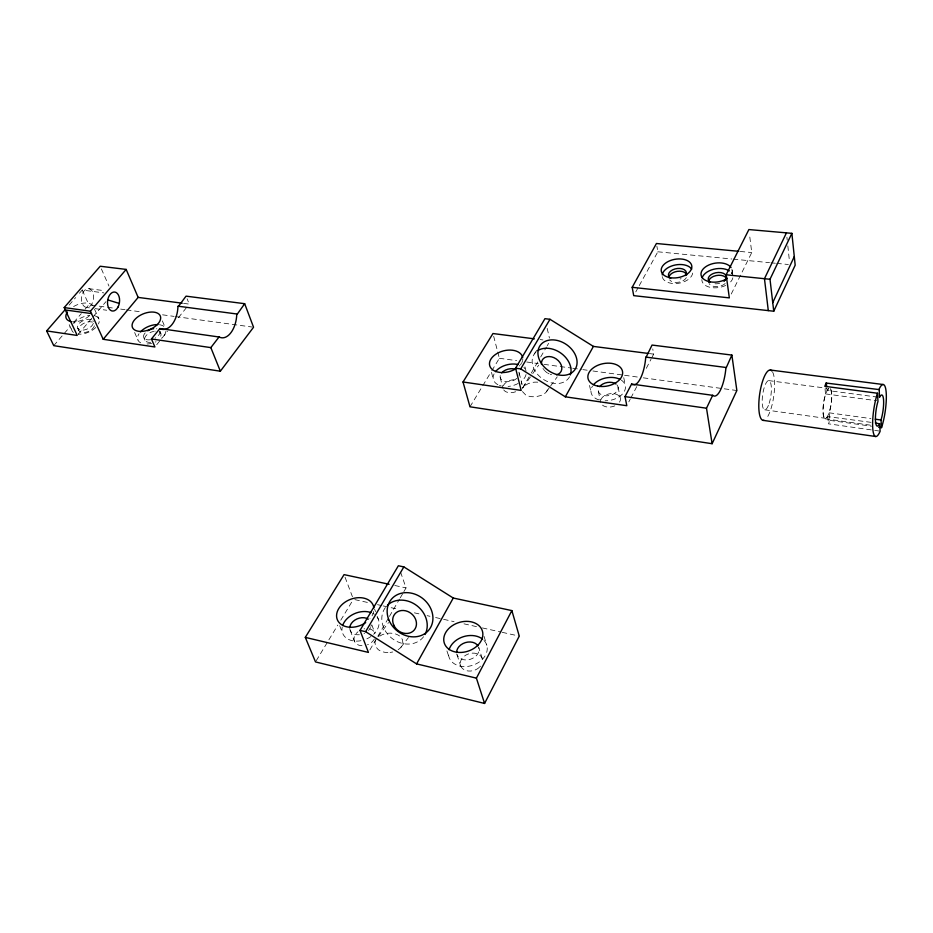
<?xml version="1.0" encoding="UTF-8"?>
<svg xmlns="http://www.w3.org/2000/svg" width="933" height="933" viewBox="0 0 933 933"><rect width="100%" height="100%" fill="white"/><g stroke="black" fill="none" stroke-linecap="round" stroke-linejoin="round"><path stroke-width="0.7" stroke-dasharray="4.67 3.5" d="M402.916 643.117L402.438 639.513L399.511 635.944A17.785 13.225 -21.2 0 0 387.72 633.262L382.682 634.463L378.518 636.842M825.087 388.863L825.472 394.344A15.523 3.849 -81.8 0 0 823.104 413.82A15.523 3.849 -81.8 0 0 827.606 416.596L871.014 422.346M830.906 389.504A15.523 3.849 -81.8 0 1 829.18 412.818L829.88 420.375L828.469 423.827L880.181 431.163M731.262 294L751.753 252.551L749.421 233.868M628.83 401.843L630.172 399.266M630.848 397.983L636.889 386.379M646.301 368.313L651.001 359.287M651.666 358.004L653.683 354.132L652.75 348.942M635.793 291.889L638.545 286.874M639.233 285.626L657.835 251.793L656.902 246.265M369.876 649.928L377.107 637.531M377.83 636.283L388.688 617.681M389.411 616.433L399.534 599.068M400.257 597.831L403.149 592.875M403.872 591.627L406.042 587.907L400.175 570.973M522.62 387.941L530.574 374.308M531.297 373.072L537.793 361.911M540.685 356.954L546.47 347.053M547.181 345.805L548.627 343.332M316.252 660.692L328.148 641.053M328.882 639.816L337.804 625.087M340.778 620.177L352.674 600.537M469.987 406.8L482.046 386.903M482.793 385.656L491.085 371.975M491.831 370.728L499.365 358.284L493.674 336.277M534.294 353.957L536.767 350.376M523.028 387.487L532.242 374.331M532.743 373.608L538.714 365.095M546.4 391.802L549.735 387.195M550.563 386.052L557.234 376.85M378.227 636.586L388.525 622.579M400.992 647.234L408.491 637.507M156.721 344.709L161.234 339.076M162.144 337.944L167.567 331.18M178.413 317.652L187.463 306.386M78.139 334.352L92.052 318.001M92.973 316.917L105.965 301.651M53.752 345.665L69.905 326.877M73.695 322.445L81.299 313.605M85.101 309.185L88.903 304.753L106.234 307.12M69.112 305.103L75.666 297.58M79.41 293.277L82.221 290.046L103.82 292.892M398.146 649.718L399.977 648.295A10.193 7.581 -20.9 0 0 402.928 643.117M392.723 651.992L390.099 652.447M740.196 251.455L751.753 252.551M657.835 251.793L731.81 259.001M733.256 259.141L769.527 262.663M770.973 262.814L775.323 263.234M776.769 263.374L788.373 264.506M540.079 339.565L542.936 339.939M649.38 353.584L653.683 354.132M88.845 288.659A9.47 6.053 -83 0 1 92.087 303.54A9.47 6.053 -83 0 1 81.731 301.907A9.47 6.053 -83 0 1 88.845 288.659L104.729 290.734M183.591 303.377L189.271 304.123L187.113 298.805M768.722 380.606L826.731 388.233M826.825 387.86L827.07 390.437L878.058 397.178M825.612 393.924L876.682 400.724M499.365 358.284L516.637 360.628M526.713 362.004L538.224 363.567M543.986 364.348L571.334 368.057M572.769 368.255L581.411 369.421M582.845 369.62L587.172 370.203M592.921 370.984L623.151 375.089M624.585 375.288L637.542 377.049M643.303 377.83L736.86 390.519M107.68 307.319L114.899 308.31M120.672 309.091L125.01 309.686M126.456 309.884L142.341 312.054M162.564 314.818L174.109 316.392M175.556 316.59L252.108 327.04M86.512 307.447L89.393 307.843M95.166 308.636L106.712 310.234M829.18 412.818L870.932 418.602M764.768 409.809L825.308 418.299M825.239 418.812L871.702 425.343M829.88 420.375L871.469 426.218M394.776 585.492L406.042 587.907M354.832 599.627L367.59 602.461M377.515 604.654L381.76 605.599M383.183 605.914L397.353 609.062M414.369 612.841L421.459 614.404M427.127 615.663L429.961 616.293M435.629 617.553L454.056 621.646M463.981 623.839L476.728 626.673M482.408 627.932L500.834 632.026M502.246 632.329L519.261 636.108M69.194 324.661L72.074 330.818M77.731 328.264L78.862 330.714M82.221 290.046L88.903 304.753M94.501 309.161L98.98 319.063M101.382 268.891L108.963 286.093M134.644 332.51L137.944 340.044M143.787 337.641L144.86 340.137M159.8 331.005L160.861 333.501M162.365 320.894L164.5 325.944M522.445 391.557L525.722 394.997A15.604 10.1 -13.6 0 0 536.627 396.56L541.128 395.44L545.222 393.061A8.98 5.831 -13.5 0 0 547.496 389.061L547.449 388.151M339.682 625.716L342.633 633.239M350.178 630.335L354.412 641.239A11.021 8.105 -21.9 0 0 363.555 645.683M345.047 577.224L352.429 596.712M371.777 624.737L374.961 633.25M374.588 609.062L375.521 611.593M377.375 616.643L378.308 619.174M446.93 650.942L449.076 657.345M456.995 654.698L460.657 665.824M482.244 658.535L478.722 647.374A11.464 8.7 -17.9 0 1 470.349 659.281A11.464 8.7 -17.9 0 1 456.832 654.185M484.04 636.353L486.839 645.379M491.481 372.349L493.324 379.299M500.216 377.62L503.085 388.618M519.145 372.92L521.909 383.953M524.976 366.867L526.014 371.054M547.193 328.381L549.432 338.084M589.539 385.457L591.079 392.571M598.286 391.149L600.677 402.403M618.101 387.113L620.375 398.403M623.757 377.678L625.297 385.481M732.148 270.348L732.72 274.594M786.904 237.204L787.207 240.096M787.825 245.869L789.516 261.753M827.758 416.305L828.469 423.827M725.163 283.527A9.202 5.586 -8.8 0 1 716.311 286.641A9.202 5.586 -8.8 0 1 709.057 283.492M686.361 277.649A9.062 5.47 -9.9 0 1 678.244 282.267A9.062 5.47 -9.9 0 1 669.661 279.923M719.623 283.364A9.225 5.575 -8.9 0 1 712.415 283.34M681.078 278.64A9.073 5.47 -9.9 0 1 680.017 279.002M731.892 269.182A15.721 9.47 -8.9 0 1 731.437 273.975M692.671 273.077A15.429 9.307 -9.9 0 1 678.571 283.282A15.429 9.307 -9.9 0 1 662.547 277.766M662.36 277.206A15.429 9.307 -9.9 0 1 662.232 276.635M732.837 277.824A15.674 9.482 -8.9 0 1 728.743 283.597M725.711 285.428A15.674 9.482 -8.9 0 1 709.826 287.259A15.674 9.482 -8.9 0 1 701.838 279.608M731.437 272.693A15.674 9.482 -8.9 0 1 732.44 274.279M94.443 325.827A8.49 4.677 -23.4 0 1 83.025 332.626A8.49 4.677 -23.4 0 1 80.623 325.547A8.49 4.677 -23.4 0 1 93.347 322.596M159.648 332.066A8.654 4.922 -22.4 0 1 159.38 338.178M150.679 342.341A8.654 4.922 -22.4 0 1 144.767 337.933A8.654 4.922 -22.4 0 1 153.723 331.378M154.726 331.215A8.654 4.922 -22.4 0 1 155.216 331.168M89.533 315.681A14.776 8.035 -23.3 0 1 72.459 321.768M73.625 306.525A14.776 8.035 -23.3 0 1 92.589 305.394M165.957 331.145A14.975 8.502 -22.4 0 1 161.444 338.306M156.056 341.711A14.975 8.502 -22.4 0 1 155.181 342.096M151.624 343.297A14.975 8.502 -22.4 0 1 144.755 343.95M140.673 342.843A14.975 8.502 -22.4 0 1 139.005 333.746M159.461 324.742A14.975 8.502 -22.4 0 1 164.255 326.713M159.893 331.297A8.665 4.922 -22.4 0 1 155.135 338.108M150.61 339.705A8.665 4.922 -22.4 0 1 144.009 338.049A8.665 4.922 -22.4 0 1 145.735 332.335M156.441 328.766A8.665 4.922 -22.4 0 1 156.849 328.848M94.665 315.739A14.683 8.07 -23.4 0 1 98.466 323.973M95.784 327.506A14.683 8.07 -23.4 0 1 78.22 334.119M73.404 332.428A14.683 8.07 -23.4 0 1 71.596 328.836M73.637 323.658A14.683 8.07 -23.4 0 1 89.416 315.424M93.323 323.378A8.502 4.677 -23.4 0 1 81.894 330.177A8.502 4.677 -23.4 0 1 79.48 323.11A8.502 4.677 -23.4 0 1 92.227 320.147M92.903 320.777A8.502 4.677 -23.4 0 1 93.312 321.535M600.817 399.907A10.053 6.613 -11.3 0 1 613.751 393.644A10.053 6.613 -11.3 0 1 619.524 402.158M614.8 405.89A10.053 6.613 -11.3 0 1 601.109 403.557M521.29 382.518A9.703 6.263 -14.3 0 1 522.002 384.734M515.657 391.767A9.703 6.263 -14.3 0 1 503.354 389.353M503.307 385.842A9.703 6.263 -14.3 0 1 516.497 379.859M522.772 359.1A16.981 10.753 -14.4 0 1 522.597 360.511M522.398 361.211A16.981 10.753 -14.4 0 1 521.827 362.634M521.442 363.334A16.981 10.753 -14.4 0 1 520.497 364.71M519.938 365.374A16.981 10.753 -14.4 0 1 519.319 366.028M621.296 380.093A17.47 11.406 -11.4 0 1 623.209 393.131A17.47 11.406 -11.4 0 1 605.12 400.817M599.044 399.942A17.47 11.406 -11.4 0 1 592.525 386.064M616.97 384.886A10.111 6.601 -11.4 0 1 609.202 395.58A10.111 6.601 -11.4 0 1 598.601 388.245M526.049 374.495A16.852 10.788 -14.3 0 1 521.442 381.282M518.142 383.463A16.852 10.788 -14.3 0 1 508.088 386.437M501.184 385.935A16.852 10.788 -14.3 0 1 499.47 385.399M497.907 384.711A16.852 10.788 -14.3 0 1 494.537 373.06M523.868 367.509A16.852 10.788 -14.3 0 1 524.824 368.593M518.911 372.185A9.75 6.251 -14.3 0 1 518.981 375.311M516.789 378.413A9.75 6.251 -14.3 0 1 504.8 381.399A9.75 6.251 -14.3 0 1 500.613 374.448M537.746 382.192A15.651 10.17 -13.7 0 0 533.035 382.332L528.568 383.451L524.509 385.796A8.957 5.808 -13.7 0 0 522.55 388.385M569.55 376.757A21.016 15.791 34.8 0 1 541.746 378.238A21.016 15.791 34.8 0 1 536.277 351.729M551.59 374.716A11.009 8.269 34.8 0 1 550.307 374.343M549.047 373.818A11.009 8.269 34.8 0 1 547.834 373.177M547.239 372.803A11.009 8.269 34.8 0 1 545.082 371.077M544.604 370.588A11.009 8.269 34.8 0 1 543.729 369.55M543.344 369.013A11.009 8.269 34.8 0 1 542.994 368.465M479.107 667.562A11.394 8.7 -17.9 0 1 461.345 667.188A11.394 8.7 -17.9 0 1 469.999 653.473A11.394 8.7 -17.9 0 1 482.396 662.36M480.483 666.139A11.394 8.7 -17.9 0 1 479.597 667.107M369.795 628.947A11.021 8.105 -21.9 0 1 375.218 634.218M374.378 638.953A11.021 8.105 -21.9 0 1 367.52 644.738M354.412 641.263A11.021 8.105 -21.9 0 1 357.992 631.746M364.068 628.9A11.021 8.105 -21.9 0 1 364.733 628.772M375.789 640.061A10.17 7.534 -21.2 0 0 374.961 642.464L375.649 646.627L378.262 649.66A17.715 13.12 -20.9 0 0 390.099 652.424M373.701 611.488A19.336 13.972 -21.7 0 1 369.993 618.766M484.017 640.458A19.815 15.033 -17.9 0 1 485.58 655.001M485.043 655.946A19.815 15.033 -17.9 0 1 462.08 666.43A19.815 15.033 -17.9 0 1 448.586 651.677M377.014 616.865A19.173 13.995 -21.8 0 1 373.632 634.288M370.914 636.504A19.173 13.995 -21.8 0 1 366.727 638.883M360.978 640.703A19.173 13.995 -21.8 0 1 342.236 627.011M372.757 613.343A19.173 13.995 -21.8 0 1 374.401 614.334M371.159 625.355A11.103 8.094 -21.8 0 1 370.926 626.428M370.529 627.489A11.103 8.094 -21.8 0 1 369.643 629.04M369.281 629.542A11.103 8.094 -21.8 0 1 368.442 630.498M364.628 633.25A11.103 8.094 -21.8 0 1 363.998 633.542M359.368 634.755A11.103 8.094 -21.8 0 1 349.77 628.352M423.594 636.714A24.036 20.549 38.9 0 1 392 638.394A24.036 20.549 38.9 0 1 385.656 607.196M830.148 388.338A15.523 3.849 -81.8 0 1 830.347 388.548M827.07 390.437A15.523 3.849 -81.8 0 1 828.702 388.338M830.627 389.597A15.01 3.72 -81.8 0 1 828.236 414.858A15.01 3.72 -81.8 0 1 823.303 406.287A15.01 3.72 -81.8 0 1 830.44 389.294M772.641 372.127A25.424 7.126 -81.8 0 1 773.865 395.487A25.424 7.126 -81.8 0 1 766.366 418.497M769.165 403.324A14.741 4.129 -81.8 0 0 768.979 380.629A14.741 4.129 -81.8 0 0 762.179 401.668A14.741 4.129 -81.8 0 0 769.165 403.324"/><path stroke-width="1.4" d="M65.368 309.406L46.65 330.912L53.752 345.665L220.351 371.206L253.554 327.238L244.679 303.703L186.04 296.146L177.923 307.074A21.121 12.63 -82.8 0 1 161.502 329.209M244.679 303.703L236.737 314.899A21.564 12.222 -82.7 0 1 219.208 337.023L159.87 328.568L151.461 338.971L154.913 346.971L103.201 339.297L90.419 311.214L64.19 307.575L77.206 335.448L46.65 330.912M534.364 338.842L492.962 333.536L463.025 381.994L469.987 406.8L712.112 443.711L736.86 390.519L731.869 355.076L652.05 345.058L645.659 358.132A24.713 8.642 -82.2 0 1 634.288 384.863M731.869 355.076L725.862 368.535A25.319 7.779 -82.1 0 1 712.777 395.335L631.594 384.058L625.005 396.618L626.813 405.715L565.328 396.817L520.719 368.897L515.587 368.185L521.185 390.414L463.025 381.994M881.51 427.629L881.767 426.859A26.264 5.785 -81.7 0 0 886.222 392.956A26.264 5.785 -81.7 0 0 879.201 388.944L879.481 397.365A15.756 3.475 -81.7 0 1 883.574 399.989A15.756 3.475 -81.7 0 1 881.009 420.002L881.51 427.629L878.641 427.232M773.749 311.225L795.184 265.17L791.872 233.343L748.884 229.553L726.142 274.792L729.338 297.884L632.177 287.317L633.717 295.644L773.749 311.225L770.005 279.27L791.872 233.343M772.746 302.607L794.286 256.587M712.112 443.711L706.503 408.211L712.695 395.254M786.437 232.865L764.465 278.699L768.291 310.619M875.329 422.952L879.516 423.85A15.756 3.475 -81.7 0 1 875.492 421.098A15.756 3.475 -81.7 0 1 877.976 401.342L877.51 393.236L824.819 386.332A25.867 6.414 -81.8 0 1 826.16 383.055L878.933 389.562M305.301 637.379L315.506 661.917L484.577 703.447L519.261 636.108L511.867 610.602L453.263 598.03L403.861 566.902L398.368 565.76L360.021 630.393L368.43 652.412L305.301 637.379L344.067 574.623L389.143 584.28M484.577 703.447L476.413 678.139L511.867 610.602M632.177 287.317L656.435 243.501L738.749 251.315M360.021 630.393L365.619 631.688L416.584 663.888L453.263 598.03M565.328 396.817L593.411 346.411L647.945 353.397M365.619 631.688L403.861 566.902M520.719 368.897L549.992 319.296L593.411 346.411M515.587 368.185L544.954 318.678L549.992 319.296M220.351 371.206L210.846 347.612L219.068 336.941M103.201 339.297L138.154 297.405L182.168 303.19M90.419 311.214L126.165 269.415L138.154 297.405M64.19 307.575L100.228 266.243L126.165 269.415M726.142 274.792L770.005 279.27M770.331 370.028L883.271 384.536M645.741 357.094L725.944 367.474M177.946 306.176L236.76 313.978M875.259 419.197L881.009 420.002M65.298 309.954L91.516 313.605M625.005 396.618L706.503 408.211M763.066 420.351L875.679 436.504M151.461 338.971L210.846 347.612M416.584 663.888L476.413 678.139M107.75 299.901L119.284 303.435M159.87 328.568L160.009 328.638A21.121 12.63 -82.8 0 0 160.744 328.964M631.594 384.058L631.688 384.139A24.713 8.642 -82.2 0 0 633.204 384.851M826.323 382.717L826.696 386.577M879.656 423.559L880.122 431.291A26.264 5.785 -81.7 0 1 872.74 428.13A26.264 5.785 -81.7 0 1 877.51 393.236M708.648 282.151A9.202 5.586 -8.8 0 1 716.077 275.585A9.202 5.586 -8.8 0 1 726.457 278.349M668.891 277.637A9.062 5.47 -9.9 0 1 677.195 271.351A9.062 5.47 -9.9 0 1 686.711 274.873M709.931 282.139A9.225 5.575 -8.9 0 1 711.133 274.629A9.225 5.575 -8.9 0 1 723.215 273.241A9.225 5.575 -8.9 0 1 725.093 280.39M724.416 281.031A9.225 5.575 -8.9 0 1 724.031 281.334M670.722 278.419A9.073 5.47 -9.9 0 1 670.617 271.141A9.073 5.47 -9.9 0 1 682.373 268.856A9.073 5.47 -9.9 0 1 685.487 275.55M727.262 278.419A15.721 9.47 -8.9 0 1 703.983 279.387A15.721 9.47 -8.9 0 1 709.033 264.914A15.721 9.47 -8.9 0 1 731.064 267.538M662.22 274.873A15.429 9.307 -9.9 0 1 675.34 264.972A15.429 9.307 -9.9 0 1 691.715 269.124M702.141 277.789A15.674 9.482 -8.9 0 1 713.558 269.287A15.674 9.482 -8.9 0 1 729.338 270.873M71.025 321.558A14.776 8.035 -23.3 0 1 67.468 311.937M147.741 330.818A8.665 4.922 -22.4 0 1 151.636 329.116M152.65 328.882A8.665 4.922 -22.4 0 1 153.653 328.719M140.393 331.95A14.975 8.502 -22.4 0 1 157.91 324.602M599.592 386.612A10.111 6.601 -11.4 0 1 615.943 383.964M516.357 368.442A16.981 10.753 -14.4 0 1 491.294 368.535A16.981 10.753 -14.4 0 1 501.394 351.508A16.981 10.753 -14.4 0 1 522.702 357.736M593.551 384.676A17.47 11.406 -11.4 0 1 619.78 379.23M495.481 371.696A16.852 10.788 -14.3 0 1 518.025 364.546M501.662 372.885A9.75 6.251 -14.3 0 1 515.249 369.223M537.898 350.528A21.016 15.791 34.8 0 1 561.456 353.537A21.016 15.791 34.8 0 1 570.355 374.926M541.513 364.43A11.009 8.269 34.8 0 1 549.187 356.558A11.009 8.269 34.8 0 1 561.141 364.826A11.009 8.269 34.8 0 1 556.523 374.809M456.599 652.575A11.464 8.7 -17.9 0 1 465.31 642.627A11.464 8.7 -17.9 0 1 478.023 645.904M365.678 622.626A19.336 13.972 -21.7 0 1 338.236 621.436A19.336 13.972 -21.7 0 1 350.423 599.359A19.336 13.972 -21.7 0 1 373.853 607.826M449.041 649.73A19.815 15.033 -17.9 0 1 463.386 636.691A19.815 15.033 -17.9 0 1 482.548 639.117M342.773 625.157A19.173 13.995 -21.8 0 1 370.926 612.561M349.805 627.314A11.103 8.094 -21.8 0 1 357.001 618.929A11.103 8.094 -21.8 0 1 368.302 619.15M387.393 605.295A24.036 20.549 38.9 0 1 417.028 605.797A24.036 20.549 38.9 0 1 424.993 634.533M763.964 420.293A25.424 7.126 -81.8 0 1 759.917 392.56A25.424 7.126 -81.8 0 1 771.953 371.054M669.532 277.567A15.464 9.283 -9.9 0 0 691.831 266.29A15.464 9.283 -9.9 0 0 668.226 261.485A15.464 9.283 -9.9 0 0 669.532 277.567M141.583 331.402A15.068 8.467 -22.3 0 0 160.441 316.345A15.068 8.467 -22.3 0 0 137.081 317.418A15.068 8.467 -22.3 0 0 141.583 331.402M118.013 307.074A9.552 5.971 -82.9 0 0 114.852 292.064A9.552 5.971 -82.9 0 0 107.785 305.453A9.552 5.971 -82.9 0 0 118.013 307.074M597.82 386.11A17.599 11.371 -11.5 0 0 622.591 371.87A17.599 11.371 -11.5 0 0 595.347 366.529A17.599 11.371 -11.5 0 0 597.82 386.11M540.557 362.097A21.167 15.826 34.8 0 0 574.483 370.226A21.167 15.826 34.8 0 0 557.456 340.498A21.167 15.826 34.8 0 0 540.557 362.097M393.749 625.098A12.584 10.753 38.9 0 0 414.264 630.008A12.584 10.753 38.9 0 0 405.715 610.823A12.584 10.753 38.9 0 0 393.749 625.098M457.228 652.295A19.978 15.021 -17.9 0 0 482.443 631.198A19.978 15.021 -17.9 0 0 450.219 627.233A19.978 15.021 -17.9 0 0 457.228 652.295M389.061 620.352A24.235 20.631 38.7 0 0 428.457 630.498A24.235 20.631 38.7 0 0 412.596 593.435A24.235 20.631 38.7 0 0 389.061 620.352"/></g></svg>
